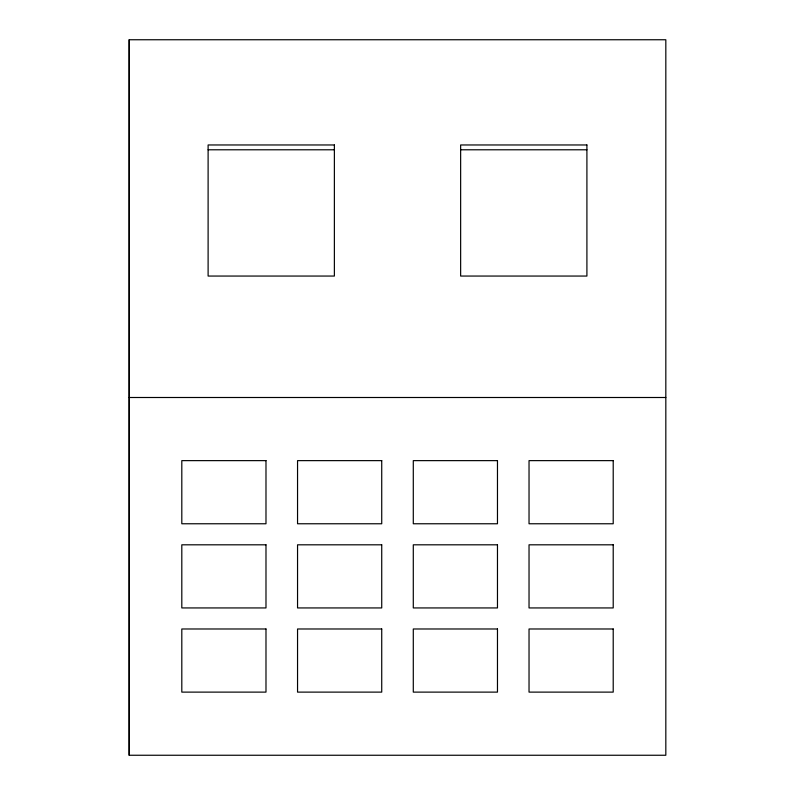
<?xml version="1.0" encoding="UTF-8"?>
<svg xmlns="http://www.w3.org/2000/svg" width="795" height="795" viewBox="0 0 795 795"><rect width="100%" height="100%" fill="white"/><g stroke="black" fill="none" stroke-linecap="round" stroke-linejoin="round"><path stroke-width="1.19" d="M129.178 755.25L129.197 39.75L665.822 39.75L665.822 755.25L129.197 755.25L129.197 39.75M208.111 149.788L334.377 149.788M460.643 149.788L586.909 149.788M129.197 397.5L665.822 397.5M334.377 144.968L208.111 144.968L208.111 276.054L334.377 276.054L334.377 144.968M586.909 144.968L460.643 144.968L460.643 276.054L586.909 276.054L586.909 144.968M265.987 460.633L181.807 460.633L181.807 523.766L265.987 523.766L265.987 460.633M381.729 460.633L297.549 460.633L297.549 523.766L381.729 523.766L381.729 460.633M497.471 460.633L413.291 460.633L413.291 523.766L497.471 523.766L497.471 460.633M613.213 460.633L529.033 460.633L529.033 523.766L613.213 523.766L613.213 460.633M265.987 544.813L181.807 544.813L181.807 607.937L265.987 607.937L265.987 544.813M381.729 544.813L297.549 544.813L297.549 607.937L381.729 607.937L381.729 544.813M497.471 544.813L413.291 544.813L413.291 607.937L497.471 607.937L497.471 544.813M613.213 544.813L529.033 544.813L529.033 607.937L613.213 607.937L613.213 544.813M265.987 628.984L181.807 628.984L181.807 692.117L265.987 692.117L265.987 628.984M381.729 628.984L297.549 628.984L297.549 692.117L381.729 692.117L381.729 628.984M497.471 628.984L413.291 628.984L413.291 692.117L497.471 692.117L497.471 628.984M613.213 628.984L529.033 628.984L529.033 692.117L613.213 692.117L613.213 628.984"/></g></svg>
